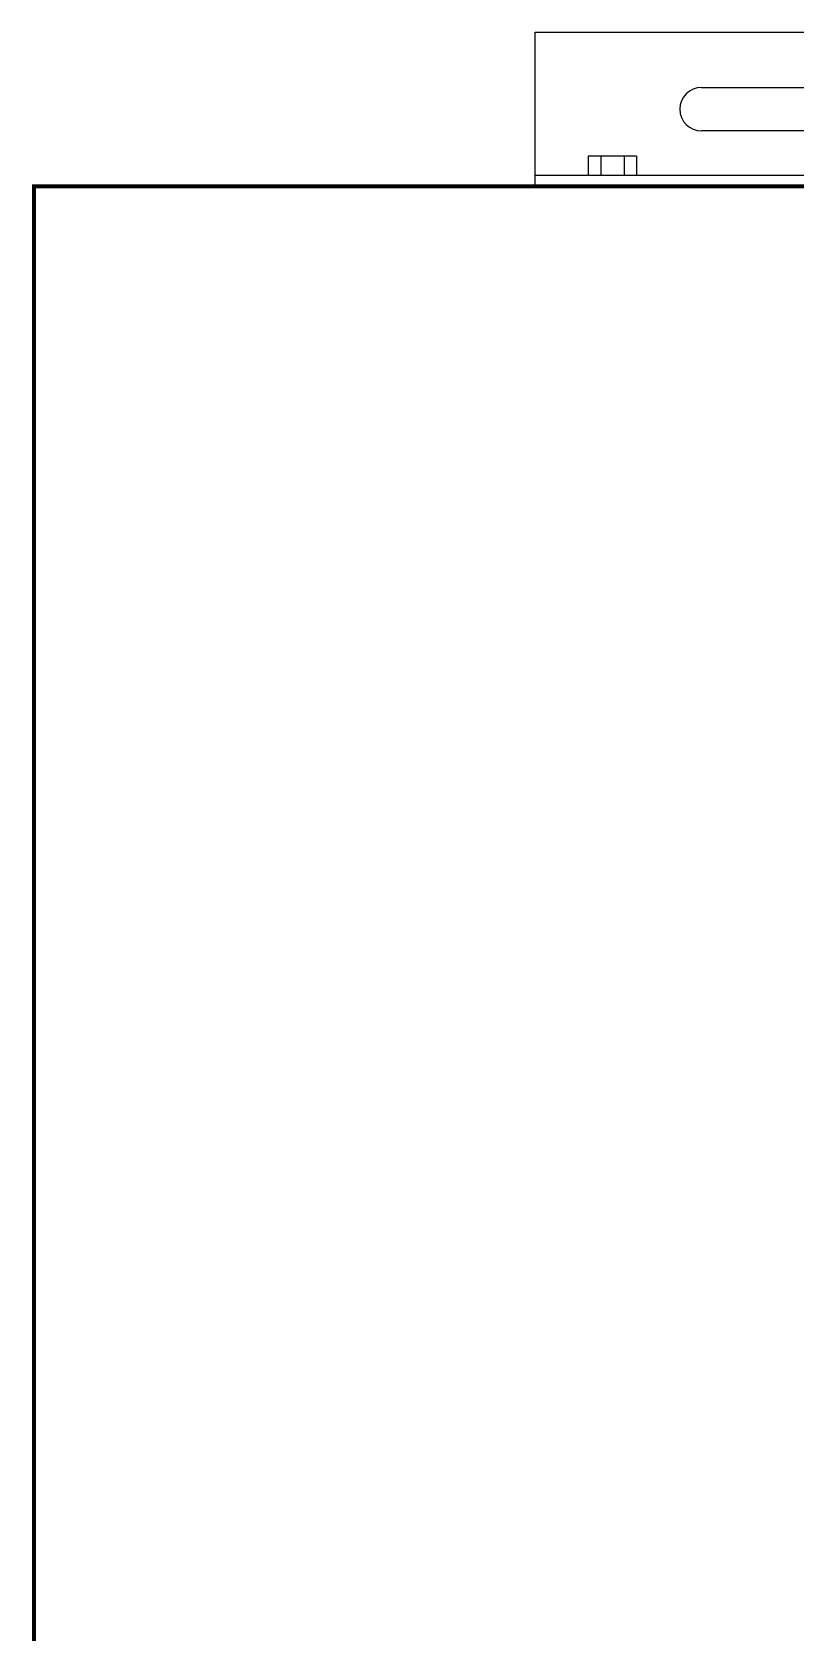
# Model space of a CAD drawing. Header units: feet. Extents: x -496 to 721, y -497 to 166.
# Drawn here: x 37.71 to 47.61, y 107.57 to 128.32 of the extents above; entities that cross this region are included whole.
import ezdxf

# ---------------------------------------------------------------- set-up
doc = ezdxf.new("R2010")
doc.units = ezdxf.units.FT
doc.header["$MEASUREMENT"] = 0
doc.layers.add('E-COMB-BOX', color=42, linetype='Continuous')
doc.layers.add('S-STEL-ANGL', color=3, linetype='Continuous')

# ---------------------------------------------------------------- blocks, each defined once
blk = doc.blocks.new('BracketAngle_Top')
for p, q in [((66.735, 88.712), (68.173, 88.712)), ((73.423, 88.712), (71.985, 88.712)), ((68.173, 88.149), (66.735, 88.149)), ((71.985, 88.149), (73.423, 88.149)), ((75.579, 87.57), (64.579, 87.57))]:
    blk.add_line(p, q)
blk.add_lwpolyline([(64.579, 89.43), (75.579, 89.43), (75.579, 87.43), (64.579, 87.43)], close=True)
for centre, start, end in [((66.735, 88.43), 90, 270), ((68.173, 88.43), 270, 90), ((71.985, 88.43), 90, 270), ((73.423, 88.43), 270, 90)]:
    blk.add_arc(centre, 0.281, start, end)

msp = doc.modelspace()

# ---------------------------------------------------------------- linework, layer by layer
at = {"layer": 'E-COMB-BOX', "color": 0, "const_width": 0.05}
msp.add_lwpolyline([(37.735, 96.319), (61.735, 96.319), (61.735, 126.319), (37.735, 126.319)], close=True, dxfattribs=at)
at = {"layer": 'S-STEL-ANGL'}
for p, q in [((45.547, 126.709), (44.922, 126.709)), ((44.922, 126.709), (44.922, 126.459)), ((45.085, 126.709), (45.085, 126.459)), ((45.385, 126.709), (45.385, 126.459)), ((45.547, 126.709), (45.547, 126.459))]:
    msp.add_line(p, q, dxfattribs=at)

# ---------------------------------------------------------------- block references
msp.add_blockref('BracketAngle_Top', (-20.345, 38.888), dxfattribs=at)

doc.saveas('drawing.dxf')
